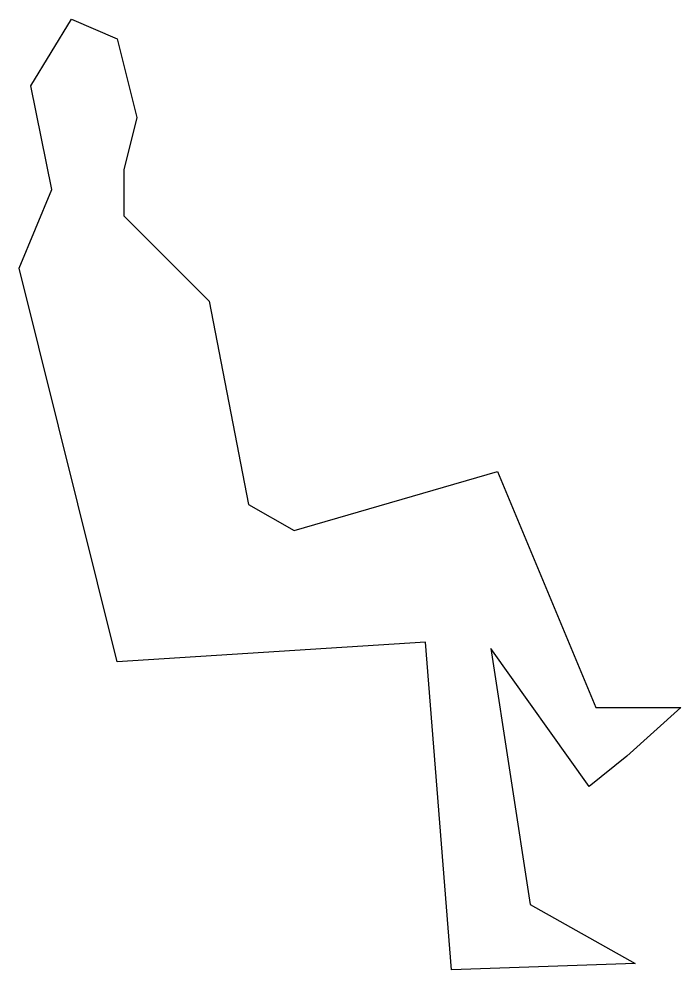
# Model space of a CAD drawing. Extents: x -3279 to -2269, y 2140 to 3590.
import ezdxf

# ---------------------------------------------------------------- set-up
doc = ezdxf.new("R2010")
doc.units = 0
doc.header["$LTSCALE"] = 50
doc.layers.get('0').update_dxf_attribs({"linetype": 'CONTINUOUS'})

msp = doc.modelspace()

# ---------------------------------------------------------------- linework, layer by layer
at = {"color": 0, "linetype": 'CONTINUOUS'}
msp.add_lwpolyline([(-3198.847069, 3589.749617), (-3128.847069, 3559.749617), (-3098.847069, 3439.749617), (-3118.847069, 3359.749617), (-3118.847069, 3289.749617), (-2988.847069, 3159.749617), (-2928.847069, 2849.749617), (-2858.847069, 2809.749617), (-2548.847069, 2899.749617), (-2398.847069, 2539.749617), (-2268.847069, 2539.749617), (-2351.432498, 2465.914119), (-2408.847069, 2419.749617), (-2558.847069, 2629.749617), (-2498.847069, 2239.749617), (-2338.847069, 2149.749617), (-2618.847069, 2139.749617), (-2658.847069, 2639.749617), (-3128.847069, 2609.749617), (-3278.847069, 3209.749617), (-3228.847069, 3329.749617), (-3260.847069, 3487.749617), (-3198.847069, 3589.749617)], dxfattribs=at)

doc.saveas('drawing.dxf')
